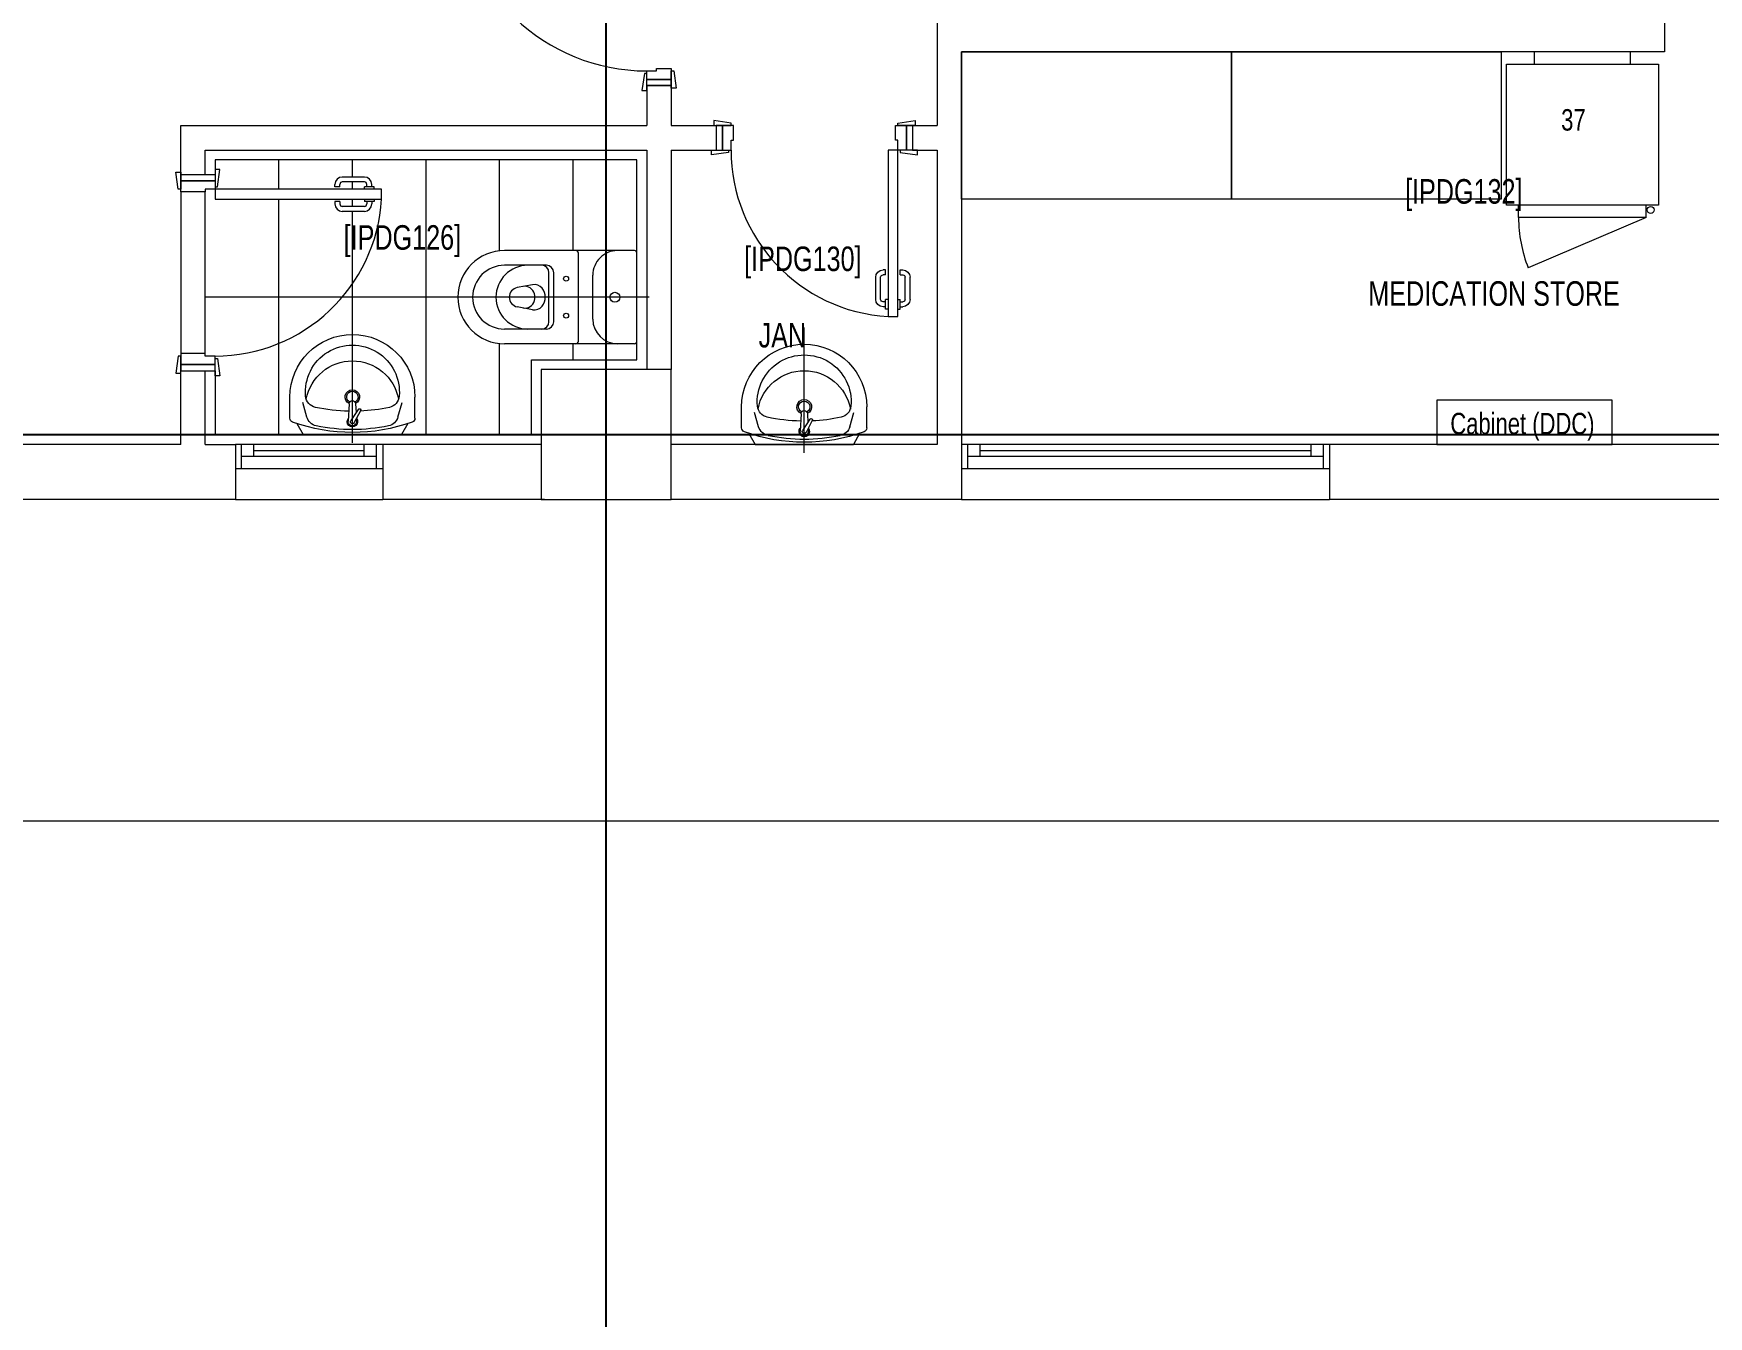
# Model space of a CAD drawing. Header units: metres. Extents: x -18745 to 220762, y -1579758 to -1356048.
# Drawn here: x 120428 to 127256, y -1415083 to -1409853 of the extents above; entities that cross this region are included whole.
import ezdxf

# ---------------------------------------------------------------- set-up
doc = ezdxf.new("R2010")
doc.units = ezdxf.units.M
doc.layers.get('0').update_dxf_attribs({"lineweight": 0})
for name, color, linetype, lineweight in [('A-100 - Copy$0$72_EGR_BASE_TEXT', 8, 'Continuous', 0), ('A-100 - Copy$0$Aluminum', 8, 'Continuous', 0), ('A-100 - Copy$0$car', 8, 'Continuous', 0), ('A-100 - Copy$0$Medical Equipment and Furniture', 8, 'Continuous', 0), ('A-100 - Copy$0$Medical Equipment and Furniture1', 8, 'Continuous', 5), ('A-100 - Copy$0$Proj', 8, 'Continuous', 0), ('A-100 - Copy$0$SANIT', 8, 'Continuous', 0), ('A-100 - Copy$0$Structure', 8, 'Continuous', 9), ('A-100 - Copy$0$Tiles', 8, 'Continuous', 0), ('A-100 - Copy$0$Walls', 8, 'Continuous', 0), ('A-100 - Copy$0$Wooden Joinery', 8, 'Continuous', 0)]:
    doc.layers.add(name, color=color, linetype=linetype, lineweight=lineweight)
doc.layers.add('A-100 - Copy$0$axes', color=8, linetype='Continuous')
doc.styles.add('A-100 - Copy$0$X3G_ENTITY_257CFD', font='swisscl.ttf', dxfattribs={"height": 200})
doc.styles.add('A-100 - Copy$0$X3G_ENTITY_2587EA', font='swisscl.ttf', dxfattribs={"height": 200})

# ---------------------------------------------------------------- blocks, each defined once
blk = doc.blocks.new('A-100 - Copy$0$M.99.85.16')
at = {"layer": 'A-100 - Copy$0$Medical Equipment and Furniture1'}
for p, q in [((76291.8, 3170), (76291.8, 3120, 0)), ((76683.8, 3170), (76291.8, 3170)), ((76683.8, 3120, 0), (76683.8, 3170, 0)), ((76228, 2495), (76228, 2545)), ((76748, 2495), (76748, 2545)), ((76748, 2495, 0), (76228, 2495)), ((76748, 2495), (76267.2, 2289.2))]:
    blk.add_line(p, q, dxfattribs=at)
blk.add_lwpolyline([(76178, 3120), (76798, 3120), (76798, 2545), (76178, 2545), (76178, 3120)], dxfattribs=at)
blk.add_circle((76766.6, 2525.9), 14.1, dxfattribs=at)
blk.add_arc((76788, 2495, 0), 560, 180, 201.56362, dxfattribs=at)
blk = doc.blocks.new('A-100 - Copy$0$WC manta')
at = {"layer": 'A-100 - Copy$0$SANIT'}
for p, q in [((-0.13, 0.18), (-0.13, -0.18)), ((-0.12, 0.19), (0.41, 0.19)), ((0.109, 0.18), (0.109, -0.18)), ((0.05, 0.09), (0.05, -0.09)), ((0.209, 0.1), (0.209, -0.1)), ((0.229, 0.1), (0.229, -0.1)), ((0.239, 0.13), (0.41, 0.13)), ((-0.18, 0), (0.65, 0)), ((0.2955, 0.051), (0.3581, 0.0393)), ((0.2955, -0.051), (0.3581, -0.0393)), ((0.239, -0.13), (0.41, -0.13)), ((-0.12, -0.19), (0.41, -0.19))]:
    blk.add_line(p, q, dxfattribs=at)
for centre, radius in [((0.159, 0.0752), 0.01), ((-0.04, 0), 0.02), ((0.159, -0.0753), 0.01)]:
    blk.add_circle(centre, radius, dxfattribs=at)
for centre, radius, start, end in [((-0.12, 0.18), 0.01, 90, 180), ((-0.05, 0.09), 0.1, 0, 90), ((0.119, 0.18), 0.01, 90, 180), ((0.41, 0), 0.19, 270, 90), ((0.239, 0.1), 0.03, 90, 180), ((0.259, 0.1), 0.03, 90, 180), ((0.3147, 0), 0.13, 270, 90), ((0.41, 0), 0.13, 270, 90), ((0.3029, 0), 0.0588, 141.52497, 218.47503), ((0.2882, 0.0117), 0.04, 79.42885, 141.52497), ((0.3454, 0), 0.0588, 166.41759, 193.58241), ((0.3271, 0.0044), 0.04, 79.42885, 166.41759), ((0.3507, 0), 0.04, 280.57115, 79.42885), ((0.2882, -0.0117), 0.04, 218.47503, 280.57115), ((0.3271, -0.0044), 0.04, 193.58241, 280.57115), ((-0.05, -0.09), 0.1, 270, 0), ((0.239, -0.1), 0.03, 180, 270), ((0.259, -0.1), 0.03, 180, 270), ((-0.12, -0.18), 0.01, 180, 270), ((0.119, -0.18), 0.01, 180, 270)]:
    blk.add_arc(centre, radius, start, end, dxfattribs=at)
blk = doc.blocks.new('A-100 - Copy$0$lav-manta 60')
at = {"layer": 'A-100 - Copy$0$SANIT'}
for p, q in [((-0.2658, -0.0529), (-0.2358, 0)), ((-0.2358, 0), (0.2358, 0)), ((0, 0.04), (0, -0.56)), ((0.2658, -0.0529), (0.2358, 0)), ((-0.3, -0.0789), (-0.3, -0.18)), ((-0.015, -0.1473), (-0.0199, -0.064)), ((0.0274, -0.121), (-0.0078, -0.0673)), ((0.0389, -0.1142), (0.0087, -0.0575)), ((0.0191, -0.077), (0.0199, -0.064)), ((0.3, -0.0789), (0.3, -0.18)), ((-0.2185, -0.0841), (-0.2383, -0.1537)), ((0.015, -0.1473), (0.0174, -0.1057)), ((0.2185, -0.0841), (0.2383, -0.1537))]:
    blk.add_line(p, q, dxfattribs=at)
for centre, radius, start, end in [((-0.28, -0.0789), 0.02, 109.82288, 180), ((0, -0.8557), 0.8457, 70.17712, 109.82288), ((-0.1608, -0.1006), 0.06, 101.80862, 164.07939), ((0, -0.8696), 0.8457, 78.19138, 101.80862), ((0, -0.0617), 0.025, 320.74745, 220.36799), ((0, -0.0617), 0.02, 353.26708, 186.68201), ((0, -0.0617), 0.00966, 25.41267, 215.95772), ((0.1608, -0.1006), 0.06, 15.92061, 78.19138), ((0.28, -0.0789), 0.02, 0, 70.17712), ((-0.1645, -0.189), 0.06, 102.08826, 174.81422), ((0, -0.9572), 0.8457, 91.15716, 102.08826), ((0, -0.18), 0.035, 115.31059, 64.68941), ((0, -0.18), 0.0275, 117.14957, 62.85043), ((0, -0.1473), 0.015, 180, 0), ((0, -0.9572), 0.8457, 88.54856, 88.84398), ((0.0332, -0.1176), 0.00666, 210.68519, 30.68519), ((0, -0.9572), 0.8457, 77.91174, 87.42745), ((0.1645, -0.189), 0.06, 5.18578, 77.91174), ((0, -0.18), 0.3, 180, 0), ((0, -0.2039), 0.2252, 174.81422, 5.18578), ((0, -0.1282), 0.2252, 190.60973, 349.39027)]:
    blk.add_arc(centre, radius, start, end, dxfattribs=at)
blk = doc.blocks.new('A-100 - Copy$0$A$C72370EFE')
at = {"layer": 'A-100 - Copy$0$Wooden Joinery'}
for p, q in [((-0.01, -0.04), (-0.02, -0.04)), ((-0.01, -0.06), (-0.02, -0.06)), ((-0.01, -0.03), (-0.01, -0.07)), ((0, -0.03), (-0.01, -0.03)), ((0.04, -0.03), (0.05, -0.03)), ((0.05, -0.03), (0.05, -0.07)), ((0.05, -0.04), (0.06, -0.04)), ((0.05, -0.06), (0.06, -0.06)), ((-0.05, -0.07), (-0.05, -0.16)), ((-0.03, -0.07), (-0.03, -0.16)), ((0, -0.07), (-0.01, -0.07)), ((0.04, -0.07), (0.05, -0.07)), ((0.07, -0.07), (0.07, -0.16)), ((0.09, -0.07), (0.09, -0.16)), ((-0.01, -0.17), (-0.02, -0.17)), ((-0.01, -0.19), (-0.02, -0.19)), ((-0.01, -0.17), (-0.01, -0.19)), ((0.05, -0.17), (0.06, -0.17)), ((0.05, -0.17), (0.05, -0.19)), ((0.05, -0.19), (0.06, -0.19))]:
    blk.add_line(p, q, dxfattribs=at)
for centre, radius, start, end in [((-0.02, -0.07), 0.03, 90, 180), ((-0.02, -0.07), 0.01, 90, 180), ((0.06, -0.07), 0.03, 0, 90), ((0.06, -0.07), 0.01, 0, 90), ((-0.02, -0.16), 0.03, 180, 270), ((-0.02, -0.16), 0.01, 180, 270), ((0.06, -0.16), 0.01, 270, 0), ((0.06, -0.16), 0.03, 270, 0)]:
    blk.add_arc(centre, radius, start, end, dxfattribs=at)
blk = doc.blocks.new('A-100 - Copy$0$A$C41DF7AD3')
at = {"layer": 'A-100 - Copy$0$Wooden Joinery', "elevation": 0}
for points in [[(820, 780), (820, 1559), (860, 1559), (860, 780)], [(70, 780), (70, 790), (0, 800), (0, 780)], [(870, 780), (870, 790), (940, 800), (940, 780)], [(80, 680), (80, 670), (10, 660), (10, 680)], [(860, 680), (860, 670), (930, 660), (930, 680)]]:
    blk.add_lwpolyline(points, close=True, dxfattribs=at)
for points in [[(45, 780), (45, 680), (20, 680), (20, 780), (45, 780)], [(45, 780), (80, 780), (80, 740), (90, 740), (90, 680), (45, 680), (45, 780)], [(895, 780), (860, 780), (860, 740), (850, 740), (850, 680), (895, 680), (895, 780)], [(895, 780), (895, 680), (920, 680), (920, 780), (895, 780)]]:
    blk.add_lwpolyline(points, dxfattribs=at)
at = {"layer": 'A-100 - Copy$0$Wooden Joinery'}
blk.add_arc((860, 780, 0), 780, 92.9397, 180, dxfattribs=at)
at = {"layer": 'A-100 - Copy$0$Wooden Joinery', "xscale": 999.9999999998856, "yscale": 999.9999999998856, "zscale": 999.9999999998856}
blk.add_blockref('A-100 - Copy$0$A$C72370EFE', (820, 1559, 0), dxfattribs=at)
blk = doc.blocks.new('A-100 - Copy')
at = {"layer": 'A-100 - Copy$0$Aluminum'}
for p, q in [((121851.7, -1411527.7, -2.4), (121251.7, -1411527.7, -2.4)), ((121276.7, -1411627.7, -2.4), (121276.7, -1411527.7, -2.4)), ((121326.7, -1411577.7, -2.4), (121326.7, -1411527.7, -2.4)), ((121776.7, -1411577.7, -2.4), (121776.7, -1411527.7, -2.4)), ((121826.7, -1411627.7, -2.4), (121826.7, -1411527.7, -2.4)), ((125711.7, -1411527.7, 0), (124211.7, -1411527.7, 0)), ((124236.7, -1411627.7, 0), (124236.7, -1411527.7, 0)), ((124286.7, -1411577.7, 0), (124286.7, -1411527.7, 0)), ((125636.7, -1411577.7, 0), (125636.7, -1411527.7, 0)), ((125686.7, -1411627.7, 0), (125686.7, -1411527.7, 0)), ((121826.7, -1411577.7, -2.4), (121276.7, -1411577.7, -2.4)), ((121326.7, -1411552.7, -2.4), (121776.7, -1411552.7, -2.4)), ((125686.7, -1411577.7, 0), (124236.7, -1411577.7, 0)), ((124286.7, -1411552.7, 0), (125636.7, -1411552.7, 0)), ((121851.7, -1411627.7, -2.4), (121251.7, -1411627.7, -2.4)), ((125711.7, -1411627.7, 0), (124211.7, -1411627.7, 0))]:
    blk.add_line(p, q, dxfattribs=at)
at = {"layer": 'A-100 - Copy$0$axes'}
for p, q in [((122763.3, -1477297.4, 0), (122763.3, -1387547.7, 0)), ((178940.3, -1411488.2, 2.4), (95846.6, -1411488.2, 2.4))]:
    blk.add_line(p, q, dxfattribs=at)
at = {"layer": 'A-100 - Copy$0$car'}
for p, q in [((121028.3, -1410497.7, 0), (121028.3, -1411157.7, 0)), ((121128.3, -1411157.7, 0), (121128.3, -1410497.7, 0))]:
    blk.add_line(p, q, dxfattribs=at)
at = {"layer": 'A-100 - Copy$0$Medical Equipment and Furniture', "elevation": 0}
for points in [[(124211.7, -1409927.7), (125311.7, -1409927.7), (125311.7, -1410527.7), (124211.7, -1410527.7), (124211.7, -1409927.7)], [(125311.7, -1409927.7), (126411.7, -1409927.7), (126411.7, -1410527.7), (125311.7, -1410527.7), (125311.7, -1409927.7)], [(126864.2, -1411347.7), (126149.2, -1411347.7), (126149.2, -1411527.7), (126864.2, -1411527.7), (126864.2, -1411347.7)]]:
    blk.add_lwpolyline(points, dxfattribs=at)
at = {"layer": 'A-100 - Copy$0$Proj'}
for p, q in [((121251.7, -1411752.7, 0), (121851.7, -1411752.7, 0)), ((124211.7, -1411752.7, 0), (125711.7, -1411752.7, 0))]:
    blk.add_line(p, q, dxfattribs=at)
at = {"layer": 'A-100 - Copy$0$Proj', "elevation": 2.4}
blk.add_lwpolyline([(157430.3, -1413062.7), (157430.3, -1424372.7), (116466.7, -1424372.7), (116466.7, -1413062.7)], close=True, dxfattribs=at)
at = {"layer": 'A-100 - Copy$0$Structure', "elevation": 0}
blk.add_lwpolyline([(122498.3, -1411752.7), (123028.3, -1411752.7), (123028.3, -1411222.7), (122498.3, -1411222.7)], close=True, dxfattribs=at)
at = {"layer": 'A-100 - Copy$0$Tiles'}
for p, q in [((121428.3, -1410487.7, 0), (121428.3, -1410367.7, 0)), ((121728.3, -1410437.7, 0), (121728.3, -1410367.7, 0)), ((122028.3, -1411487.7, 0), (122028.3, -1410367.7, 0)), ((122328.3, -1410738.7, 0), (122328.3, -1410367.7, 0)), ((122628.3, -1410737.7, 0), (122628.3, -1410367.7, 0)), ((121728.3, -1410487.7, 0), (121728.3, -1410457.7, 0)), ((121428.3, -1411487.7, 0), (121428.3, -1410527.7, 0)), ((121728.3, -1410557.7, 0), (121728.3, -1410527.7, 0)), ((121728.3, -1411079.7, 0), (121728.3, -1410577.7, 0)), ((122158.3, -1410927.7, 0), (121128.3, -1410927.7, 0)), ((122328.3, -1411487.7, 0), (122328.3, -1411116.6, 0)), ((122628.3, -1411182.7, 0), (122628.3, -1411117.7, 0))]:
    blk.add_line(p, q, dxfattribs=at)
at = {"layer": 'A-100 - Copy$0$Tiles', "elevation": 0}
blk.add_lwpolyline([(121168.3, -1411227.7), (121168.3, -1411487.7), (122458.3, -1411487.7), (122458.3, -1411182.7), (122888.3, -1411182.7), (122888.3, -1410367.7), (121168.3, -1410367.7), (121168.3, -1410427.7)], dxfattribs=at)
at = {"layer": 'A-100 - Copy$0$Walls'}
for p, q in [((124111.7, -1407080.6, 0), (124111.7, -1410227.7, 0)), ((127076.6, -1409677.7, 0), (127076.6, -1409927.7, 0)), ((127076.6, -1409927.7, 0), (124211.7, -1409927.7, 0)), ((124211.7, -1409927.7, 0), (124211.7, -1411752.7, 0)), ((122928.3, -1410065.2, 0), (123028.3, -1410065.2, 0)), ((122928.3, -1410065.2, 0), (122928.3, -1410227.7, 0)), ((123028.3, -1410065.2, 0), (123028.3, -1410227.7, 0)), ((121028.3, -1410427.7, 0), (121028.3, -1410227.7, 0)), ((121028.3, -1410227.7, 0), (122928.3, -1410227.7, 0)), ((123028.3, -1410227.7, 0), (123211.7, -1410227.7, 0)), ((123211.7, -1410227.7, 0), (123211.7, -1410327.7, 0)), ((124011.7, -1410227.7, 0), (124011.7, -1410327.7, 0)), ((124011.7, -1410227.7, 0), (124111.7, -1410227.7, 0)), ((121128.3, -1410427.7, 0), (121128.3, -1410327.7, 0)), ((121128.3, -1410327.7, 0), (122928.3, -1410327.7, 0)), ((122928.3, -1410327.7, 0), (122928.3, -1411222.7, 0)), ((123028.3, -1410327.7, 0), (123028.3, -1411222.7, 0)), ((123028.3, -1410327.7, 0), (123211.7, -1410327.7, 0)), ((124011.7, -1410327.7, 0), (124111.7, -1410327.7, 0)), ((124111.7, -1410327.7, 0), (124111.7, -1411527.7, 0)), ((121028.3, -1410427.7, 0), (121128.3, -1410427.7, 0)), ((121028.3, -1411527.7, 0), (121028.3, -1411227.7, 0)), ((121028.3, -1411227.7, 0), (121128.3, -1411227.7, 0)), ((121128.3, -1411527.7, 0), (121128.3, -1411227.7, 0)), ((121028.3, -1411527.7, 0), (120089.3, -1411527.7, 4.4)), ((121128.3, -1411527.7, 0), (121251.7, -1411527.7, -2.4)), ((121251.7, -1411527.7, 0), (121251.7, -1411752.7, 0)), ((122498.3, -1411527.7, 0), (121851.7, -1411527.7, 0)), ((121851.7, -1411527.7, 0), (121851.7, -1411752.7, 0)), ((124111.7, -1411527.7, 0), (123028.3, -1411527.7, 0)), ((127301.7, -1411527.7, 0), (125711.7, -1411527.7, 0)), ((125711.7, -1411527.7, 0), (125711.7, -1411752.7, 0)), ((121251.7, -1411752.7, 0), (120089.3, -1411752.7, 4.4)), ((122511.2, -1411752.7, 0), (121851.7, -1411752.7, 0)), ((124211.7, -1411752.7, 0), (123028.3, -1411752.7, 0)), ((127301.7, -1411752.7, 0), (125711.7, -1411752.7, 0))]:
    blk.add_line(p, q, dxfattribs=at)
at = {"layer": 'A-100 - Copy$0$Wooden Joinery'}
for p, q in [((121777.1, -1410437.7, 0), (121687.1, -1410437.7, 0)), ((121657.1, -1410477.7, 0), (121657.1, -1410467.7, 0)), ((121677.1, -1410477.7, 0), (121657.1, -1410477.7, 0)), ((121677.1, -1410477.7, 0), (121677.1, -1410467.7, 0)), ((121777.1, -1410457.7, 0), (121687.1, -1410457.7, 0)), ((121817.1, -1410477.7, 0), (121777.1, -1410477.7, 0)), ((121777.1, -1410487.7, 0), (121777.1, -1410477.7, 0)), ((121787.1, -1410477.7, 0), (121787.1, -1410467.7, 0)), ((121807.1, -1410477.7, 0), (121807.1, -1410467.7, 0)), ((121817.1, -1410487.7, 0), (121817.1, -1410477.7, 0)), ((121657.1, -1410537.7, 0), (121657.1, -1410547.7, 0)), ((121677.1, -1410537.7, 0), (121657.1, -1410537.7, 0)), ((121677.1, -1410537.7, 0), (121677.1, -1410547.7, 0)), ((121777.1, -1410557.7, 0), (121687.1, -1410557.7, 0)), ((121777.1, -1410577.7, 0), (121687.1, -1410577.7, 0)), ((121777.1, -1410527.7, 0), (121777.1, -1410537.7, 0)), ((121817.1, -1410537.7, 0), (121777.1, -1410537.7, 0)), ((121787.1, -1410537.7, 0), (121787.1, -1410547.7, 0)), ((121807.1, -1410537.7, 0), (121807.1, -1410547.7, 0)), ((121817.1, -1410527.7, 0), (121817.1, -1410537.7, 0))]:
    blk.add_line(p, q, dxfattribs=at)
at = {"layer": 'A-100 - Copy$0$Wooden Joinery', "elevation": 0}
for points in [[(123271.7, -1410227.7), (123271.7, -1410217.7), (123201.7, -1410207.7), (123201.7, -1410227.7)], [(123951.6, -1410227.7), (123951.6, -1410217.7), (124021.7, -1410207.7), (124021.7, -1410227.7)], [(123261.7, -1410327.7), (123261.7, -1410337.7), (123191.7, -1410347.7), (123191.7, -1410327.7)], [(123911.6, -1410327.7), (123911.6, -1411006.5), (123951.6, -1411006.5), (123951.6, -1410327.7)], [(123961.6, -1410327.7), (123961.6, -1410337.7), (124031.7, -1410347.7), (124031.7, -1410327.7)], [(121028.3, -1410487.7), (121018.3, -1410487.7), (121008.3, -1410417.7), (121028.3, -1410417.7)], [(121168.3, -1410477.7), (121178.3, -1410477.7), (121188.3, -1410407.7), (121168.3, -1410407.7)], [(121168.3, -1410527.7), (121847.1, -1410527.7), (121847.1, -1410487.7), (121168.3, -1410487.7)], [(121028.3, -1411167.7), (121018.3, -1411167.7), (121008.3, -1411237.7), (121028.3, -1411237.7)], [(121168.3, -1411177.7), (121178.3, -1411177.7), (121188.3, -1411247.7), (121168.3, -1411247.7)]]:
    blk.add_lwpolyline(points, close=True, dxfattribs=at)
for points in [[(123236.7, -1410327.7), (123236.7, -1410227.7), (123211.7, -1410227.7), (123211.7, -1410327.7), (123236.7, -1410327.7)], [(123236.7, -1410327.7), (123271.7, -1410327.7), (123271.7, -1410287.7), (123281.7, -1410287.7), (123281.7, -1410227.7), (123236.7, -1410227.7), (123236.7, -1410327.7)], [(123986.6, -1410327.7), (123951.6, -1410327.7), (123951.6, -1410287.7), (123941.6, -1410287.7), (123941.6, -1410227.7), (123986.6, -1410227.7), (123986.6, -1410327.7)], [(123986.6, -1410327.7), (123986.6, -1410227.7), (124011.7, -1410227.7), (124011.7, -1410327.7), (123986.6, -1410327.7)], [(121168.3, -1410452.7), (121028.3, -1410452.7), (121028.3, -1410427.7), (121168.3, -1410427.7), (121168.3, -1410452.7)], [(121168.3, -1410452.7), (121168.3, -1410487.7), (121128.3, -1410487.7), (121128.3, -1410497.7), (121028.3, -1410497.7), (121028.3, -1410452.7), (121168.3, -1410452.7)], [(121168.3, -1411202.7), (121168.3, -1411167.7), (121128.3, -1411167.7), (121128.3, -1411157.7), (121028.3, -1411157.7), (121028.3, -1411202.7), (121168.3, -1411202.7)], [(121168.3, -1411202.7), (121028.3, -1411202.7), (121028.3, -1411227.7), (121168.3, -1411227.7), (121168.3, -1411202.7)]]:
    blk.add_lwpolyline(points, dxfattribs=at)
at = {"layer": 'A-100 - Copy$0$Wooden Joinery'}
for centre, radius, start, end in [((123951.6, -1410327.7, 0), 680, 180, 266.62752), ((121687.1, -1410467.7, 0), 30, 90, 180), ((121777.1, -1410467.7, 0), 30, 0, 90), ((121687.1, -1410467.7, 0), 10, 90, 180), ((121777.1, -1410467.7, 0), 10, 0, 90), ((121168.3, -1410487.7, 0), 680, 270, 356.62771), ((121687.1, -1410547.7, 0), 30, 180, 270), ((121687.1, -1410547.7, 0), 10, 180, 270), ((121777.1, -1410547.7, 0), 10, 270, 0), ((121777.1, -1410547.7, 0), 30, 270, 0)]:
    blk.add_arc(centre, radius, start, end, dxfattribs=at)
at = {"layer": 'A-100 - Copy$0$Medical Equipment and Furniture'}
blk.add_blockref('A-100 - Copy$0$M.99.85.16', (50254.2, -1413097.7, 0), dxfattribs=at)
at = {"layer": 'A-100 - Copy$0$SANIT', "rotation": 180}
for name, p, xscale, yscale, zscale in [('A-100 - Copy$0$WC manta', (122758.3, -1410927.7, 0), 999.9999999999995, 999.9999999999995, 999.9999999999995), ('A-100 - Copy$0$lav-manta 60', (121728.3, -1411487.7, 0), -850.0000000001897, 850.0000000001897, 850.0000000001897), ('A-100 - Copy$0$lav-manta 60', (123570, -1411527.7, 0), -850.0000000001897, 850.0000000001897, 850.0000000001897)]:
    blk.add_blockref(name, p, dxfattribs=dict(at, xscale=xscale, yscale=yscale, zscale=zscale))
at = {"layer": 'A-100 - Copy$0$Wooden Joinery', "rotation": 90}
blk.add_blockref('A-100 - Copy$0$A$C41DF7AD3', (123708.3, -1410085.2, 0), dxfattribs=at)
at = {"layer": 'A-100 - Copy$0$Wooden Joinery', "xscale": -999.9999999998856, "yscale": 999.9999999998856, "zscale": 999.9999999998856, "rotation": 180}
blk.add_blockref('A-100 - Copy$0$A$C72370EFE', (123911.6, -1411006.5, 0), dxfattribs=at)
at = {"layer": 'A-100 - Copy$0$72_EGR_BASE_TEXT', "char_height": 100, "attachment_point": 2, "style": 'A-100 - Copy$0$X3G_ENTITY_2587EA'}
for s, insert in [('[IPDG132]', (126258.7, -1410446.3)), ('[IPDG126]', (121932.1, -1410634.1, 0)), ('[IPDG130]', (123564.4, -1410721.2, 0)), ('MEDICATION STORE', (126382.1, -1410862.7)), ('JAN', (123481.1, -1411032.7, 0))]:
    blk.add_mtext(s, dxfattribs=dict(at, insert=insert))
at = {"layer": 'A-100 - Copy$0$Medical Equipment and Furniture', "attachment_point": 2, "style": 'A-100 - Copy$0$X3G_ENTITY_257CFD'}
for s, insert, char_height in [('37', (126705.5, -1410161, 0), 87.47), ('Cabinet (DDC)', (126497.7, -1411399.1, 0), 87.473)]:
    blk.add_mtext(s, dxfattribs=dict(at, insert=insert, char_height=char_height))

msp = doc.modelspace()

# ---------------------------------------------------------------- block references
msp.add_blockref('A-100 - Copy', (0, 0))

doc.saveas('drawing.dxf')
